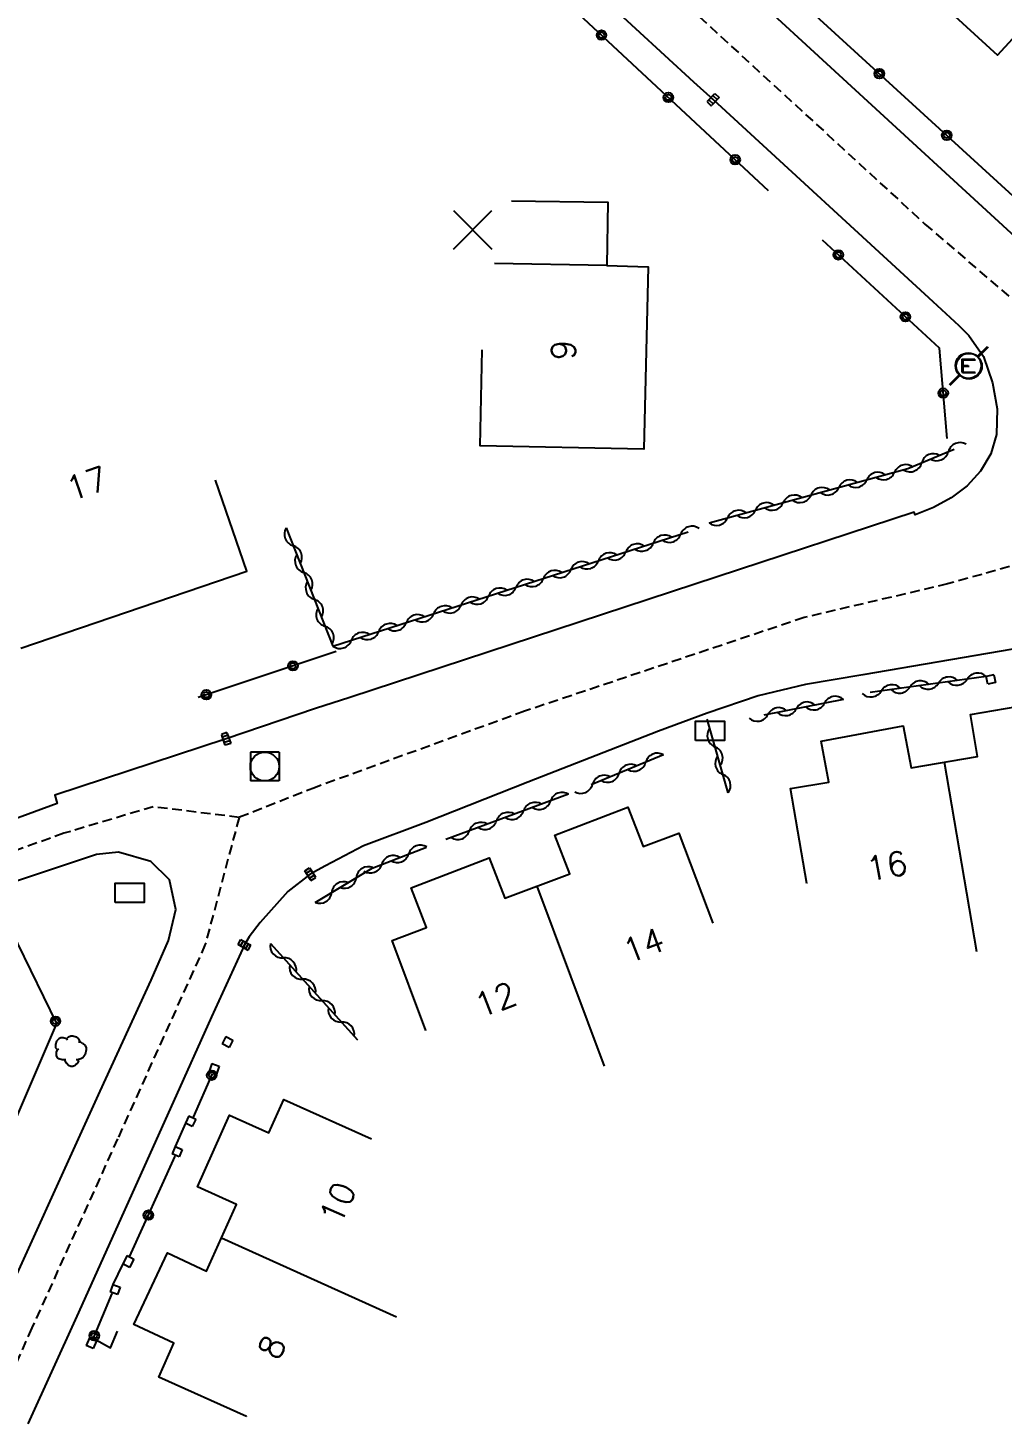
# Model space of a CAD drawing. Header units: millimetres. Extents: x 114000 to 115000, y 122000 to 123000.
# Drawn here: x 114679.5 to 114730.2, y 122403.1 to 122475.3 of the extents above; entities that cross this region are included whole.
import ezdxf
from ezdxf.enums import TextEntityAlignment as Align

# ---------------------------------------------------------------- set-up
doc = ezdxf.new("R2010")
doc.units = ezdxf.units.MM
doc.linetypes.add('DASHED', pattern=[0.75, 0.5, -0.25])
doc.layers.get('0').update_dxf_attribs({"linetype": 'CONTINUOUS'})
for name, color, linetype in [('W0001', 6, 'DASHED'), ('W0008', 7, 'CONTINUOUS'), ('W0100', 7, 'CONTINUOUS'), ('W0105', 7, 'CONTINUOUS'), ('W0112', 1, 'DASHED'), ('W0300', 7, 'CONTINUOUS'), ('W0310', 3, 'CONTINUOUS'), ('W0322', 7, 'CONTINUOUS'), ('W0400', 7, 'CONTINUOUS'), ('W0420', 7, 'CONTINUOUS'), ('W0471', 7, 'CONTINUOUS'), ('W0991', 7, 'CONTINUOUS'), ('W1102', 7, 'CONTINUOUS'), ('W1471', 7, 'CONTINUOUS')]:
    doc.layers.add(name, color=color, linetype=linetype)
doc.styles.get("Standard").update_dxf_attribs({"font": 'romans.shx', "width": 0.85})

# ---------------------------------------------------------------- blocks, each defined once
blk = doc.blocks.new('T471')
for p, q in [((0.500001, 0.500001), (1.000002, 1.000002)), ((-0.333334, 0.333334), (-0.333334, -0.333334)), ((-0.333334, 0.333334), (0.333334, 0.333334)), ((-0.333334, 0), (0, 0)), ((-0.500001, -0.500001), (-1.000002, -1.000002)), ((-0.333334, -0.333334), (0.333334, -0.333334))]:
    blk.add_line(p, q)
blk.add_ellipse((0, 0), major_axis=(0.471405, 0.471405), ratio=1, start_param=5.497787144, end_param=11.780972451)
blk = doc.blocks.new('t322o')
at = {"color": 0, "linetype": 'Continuous'}
for radius in [0.25, 0.15]:
    blk.add_circle((0, 0), radius, dxfattribs=at)
blk = doc.blocks.new('T420')
for p, q in [((0.75, 0.75), (-0.75, 0.75)), ((-0.75, 0.75), (-0.75, -0.75)), ((0.75, 0.75), (0.75, -0.75)), ((0.75, -0.75), (-0.75, -0.75))]:
    blk.add_line(p, q)
blk.add_ellipse((0, 0), major_axis=(-0.53, 0.53), ratio=1, start_param=3.926991, end_param=10.210176)
blk = doc.blocks.new('T400')
for p, q in [((-0.15, 0.3), (0.15, 0.3)), ((-0.15, -0.25), (-0.15, 0.3)), ((-0.15, 0.15), (0.15, 0.15)), ((-0.15, 0), (0.15, 0)), ((0.15, 0.3), (0.15, -0.25)), ((-0.15, -0.15), (0.15, -0.15)), ((-0.15, -0.25), (-0.15, -0.3)), ((-0.15, -0.3), (0.15, -0.3)), ((0.15, -0.3), (0.15, -0.25))]:
    blk.add_line(p, q)
blk = doc.blocks.new('T1471')
at = {"color": 0, "linetype": 'Continuous', "flags": 128}
blk.add_lwpolyline([(-0.75, -0.5), (-0.75, 0.5), (0.75, 0.5), (0.75, -0.5), (-0.75, -0.5)], dxfattribs=at)
blk = doc.blocks.new('T300')
for p, q in [((-0.286, 0.629), (-0.171, 0.743)), ((-0.171, 0.743), (-0.057, 0.8)), ((-0.057, 0.8), (0.057, 0.8)), ((0.057, 0.8), (0.229, 0.743)), ((0.229, 0.743), (0.343, 0.629)), ((-0.8, 0.514), (-0.857, 0.343)), ((-0.857, 0.343), (-0.857, 0.171)), ((-0.857, 0.171), (-0.743, 0.057)), ((-0.686, 0.629), (-0.8, 0.514)), ((-0.8, -0.057), (-0.743, 0.057)), ((-0.743, 0.057), (-0.686, 0.114)), ((-0.571, 0.686), (-0.686, 0.629)), ((-0.457, 0.686), (-0.571, 0.686)), ((-0.286, 0.629), (-0.457, 0.686)), ((-0.229, 0.571), (-0.286, 0.629)), ((0.343, 0.629), (0.4, 0.514)), ((0.457, 0.457), (0.343, 0.457)), ((0.4, 0.514), (0.4, 0.457)), ((0.571, 0.4), (0.457, 0.457)), ((0.571, 0.4), (0.686, 0.286)), ((0.686, 0.286), (0.743, 0.171)), ((0.743, 0.057), (0.686, -0.171)), ((0.743, 0.171), (0.743, 0.057)), ((-0.8, -0.171), (-0.8, -0.057)), ((-0.8, -0.229), (-0.8, -0.171)), ((-0.743, -0.343), (-0.8, -0.229)), ((-0.686, -0.4), (-0.743, -0.343)), ((-0.514, -0.457), (-0.686, -0.4)), ((-0.4, -0.457), (-0.514, -0.457)), ((-0.4, -0.457), (-0.343, -0.457)), ((-0.343, -0.457), (-0.343, -0.4)), ((-0.343, -0.514), (-0.343, -0.457)), ((-0.286, -0.629), (-0.343, -0.514)), ((-0.171, -0.743), (-0.286, -0.629)), ((0.229, -0.686), (0.171, -0.743)), ((0.286, -0.457), (0.229, -0.457)), ((0.286, -0.629), (0.229, -0.686)), ((0.457, -0.4), (0.286, -0.457)), ((0.343, -0.514), (0.286, -0.629)), ((0.343, -0.514), (0.343, -0.457)), ((0.571, -0.343), (0.457, -0.4)), ((0.629, -0.286), (0.571, -0.343)), ((0.686, -0.171), (0.629, -0.286)), ((-0.057, -0.8), (-0.171, -0.743)), ((0.057, -0.8), (-0.057, -0.8)), ((0.171, -0.743), (0.057, -0.8))]:
    blk.add_line(p, q)
blk = doc.blocks.new('t991o')
at = {"color": 0, "linetype": 'Continuous'}
for p, q in [((-1, 1), (1, -1)), ((-1, -1), (1, 1))]:
    blk.add_line(p, q, dxfattribs=at)
blk = doc.blocks.new('t310o')
at = {"color": 0, "linetype": 'Continuous'}
for centre, start, end in [((-0.5, 0.375), 216.8699, 323.1304), ((0.5, -0.375), 36.8699, 143.1303)]:
    blk.add_arc(centre, 0.625, start, end, dxfattribs=at)

msp = doc.modelspace()

# ---------------------------------------------------------------- linework, layer by layer
at = {"layer": 'W0001'}
for points in [[(114711.657, 122478.434), (114726.146, 122465.124), (114742.816, 122450.756), (114727.319, 122446.411), (114719.866, 122444.664), (114705.329, 122439.794), (114694.455, 122435.837), (114690.483, 122434.273), (114686.023, 122434.826), (114681.378, 122433.449), (114670.42, 122429.547), (114661.176, 122426.216), (114650.203, 122422.198), (114644.347, 122420.013)], [(114690.483, 122434.273), (114688.727, 122427.678), (114684.164, 122417.56), (114679.708, 122407.734), (114675.793, 122398.983), (114671.819, 122389.953), (114668.354, 122381.441)]]:
    msp.add_lwpolyline(points, dxfattribs=at)
at = {"layer": 'W0008'}
for points in [[(114702.04, 122483.621), (114714.119, 122472.523), (114715.127, 122471.591), (114726.557, 122461.099), (114727.907, 122459.839), (114728.421, 122459.328), (114729.193, 122458.233), (114729.659, 122456.873), (114729.894, 122455.514), (114729.874, 122454.184), (114729.569, 122453.167), (114729.039, 122452.276), (114728.333, 122451.51), (114727.508, 122450.892), (114726.599, 122450.392), (114725.641, 122450.007), (114725.592, 122450.143), (114715.344, 122446.784), (114696.248, 122440.51), (114694.453, 122439.928), (114689.807, 122438.355), (114680.895, 122435.425), (114681.021, 122434.995), (114675.442, 122432.954)], [(114717.406, 122476.812), (114728.272, 122466.822), (114731.249, 122464.084)], [(114730.715, 122443.018), (114722.909, 122441.693), (114719.942, 122441.182), (114717.479, 122440.589), (114714.829, 122439.692), (114712.297, 122438.756), (114705.503, 122436.107), (114700.195, 122434.007), (114696.954, 122432.79), (114694.977, 122431.759), (114694.185, 122431.319), (114693.02, 122430.429), (114691.575, 122428.81), (114691.013, 122428.073), (114690.767, 122427.644), (114689.057, 122423.914), (114689.057, 122423.914), (114687.062, 122419.467), (114682.053, 122408.351), (114679.499, 122402.74)], [(114666.624, 122382.171), (114670.714, 122392.066), (114675.163, 122402.068), (114677.536, 122407.498), (114683.258, 122420.045), (114685.916, 122425.809), (114686.816, 122427.881), (114687.193, 122429.483), (114686.857, 122431.021), (114685.887, 122431.986), (114684.209, 122432.475), (114683.061, 122432.345), (114677.384, 122430.455), (114655.183, 122422.402), (114646.338, 122418.906)]]:
    msp.add_lwpolyline(points, dxfattribs=at)
at = {"layer": 'W0100'}
for points in [[(114727.708, 122475.927), (114729.914, 122473.904), (114733.294, 122477.588)], [(114704.655, 122466.327), (114709.655, 122466.252), (114709.605, 122462.971), (114711.75, 122462.904), (114711.521, 122453.41), (114703.014, 122453.586), (114703.117, 122458.585), (114703.117, 122458.585), (114703.117, 122458.585), (114703.117, 122458.585), (114703.117, 122458.585), (114703.117, 122458.585), (114703.117, 122458.585), (114703.117, 122458.585), (114703.117, 122458.585), (114703.117, 122458.585), (114703.117, 122458.585), (114703.117, 122458.585), (114703.117, 122458.585), (114703.117, 122458.585), (114703.117, 122458.585), (114703.117, 122458.585), (114703.117, 122458.585), (114703.117, 122458.585), (114703.117, 122458.585), (114703.117, 122458.585), (114703.117, 122458.585), (114703.117, 122458.585), (114703.117, 122458.585), (114703.117, 122458.585), (114703.117, 122458.585), (114703.117, 122458.585), (114703.117, 122458.585), (114703.117, 122458.585), (114703.117, 122458.585), (114703.117, 122458.585), (114703.117, 122458.585), (114703.117, 122458.585), (114703.117, 122458.585), (114703.117, 122458.585), (114703.117, 122458.585), (114703.117, 122458.585), (114703.117, 122458.585), (114703.117, 122458.585), (114703.117, 122458.585), (114703.117, 122458.585), (114703.117, 122458.585), (114703.117, 122458.585), (114703.117, 122458.585), (114703.117, 122458.585), (114703.117, 122458.585), (114703.117, 122458.585), (114703.117, 122458.585), (114703.117, 122458.585), (114703.117, 122458.585), (114703.117, 122458.585), (114703.117, 122458.585), (114703.117, 122458.585), (114703.117, 122458.585), (114703.117, 122458.585), (114703.117, 122458.585), (114703.117, 122458.585), (114703.117, 122458.585), (114703.117, 122458.585), (114703.117, 122458.585), (114703.117, 122458.585), (114703.117, 122458.585), (114703.117, 122458.585), (114703.117, 122458.585), (114703.117, 122458.585), (114703.117, 122458.585), (114703.117, 122458.585), (114703.117, 122458.585), (114703.117, 122458.585), (114703.117, 122458.585), (114703.117, 122458.585), (114703.117, 122458.585), (114703.117, 122458.585), (114703.117, 122458.585), (114703.117, 122458.585), (114703.117, 122458.585), (114703.117, 122458.585), (114703.117, 122458.585), (114703.117, 122458.585), (114703.117, 122458.585), (114703.117, 122458.585), (114703.117, 122458.585), (114703.117, 122458.585), (114703.117, 122458.585), (114703.117, 122458.585), (114703.117, 122458.585), (114703.117, 122458.585), (114703.117, 122458.585), (114703.117, 122458.585), (114703.117, 122458.585), (114703.117, 122458.585), (114703.117, 122458.585), (114703.117, 122458.585), (114703.117, 122458.585), (114703.117, 122458.585), (114703.117, 122458.585)], [(114679.138, 122443.067), (114690.879, 122447.081), (114689.262, 122451.812), (114689.262, 122451.812), (114689.262, 122451.812), (114689.262, 122451.812), (114689.262, 122451.812), (114689.262, 122451.812), (114689.262, 122451.812), (114689.262, 122451.812), (114689.262, 122451.812), (114689.262, 122451.812), (114689.262, 122451.812), (114689.262, 122451.812), (114689.262, 122451.812), (114689.262, 122451.812), (114689.262, 122451.812), (114689.262, 122451.812), (114689.262, 122451.812), (114689.262, 122451.812), (114689.262, 122451.812), (114689.262, 122451.812), (114689.262, 122451.812), (114689.262, 122451.812), (114689.262, 122451.812), (114689.262, 122451.812), (114689.262, 122451.812), (114689.262, 122451.812), (114689.262, 122451.812), (114689.262, 122451.812), (114689.262, 122451.812), (114689.262, 122451.812), (114689.262, 122451.812), (114689.262, 122451.812), (114689.262, 122451.812), (114689.262, 122451.812), (114689.262, 122451.812), (114689.262, 122451.812), (114689.262, 122451.812), (114689.262, 122451.812), (114689.262, 122451.812), (114689.262, 122451.812), (114689.262, 122451.812), (114689.262, 122451.812), (114689.262, 122451.812), (114689.262, 122451.812), (114689.262, 122451.812), (114689.262, 122451.812), (114689.262, 122451.812), (114689.262, 122451.812), (114689.262, 122451.812), (114689.262, 122451.812), (114689.262, 122451.812), (114689.262, 122451.812), (114689.262, 122451.812), (114689.262, 122451.812), (114689.262, 122451.812), (114689.262, 122451.812), (114689.262, 122451.812), (114689.262, 122451.812), (114689.262, 122451.812), (114689.262, 122451.812), (114689.262, 122451.812), (114689.262, 122451.812), (114689.262, 122451.812), (114689.262, 122451.812), (114689.262, 122451.812), (114689.262, 122451.812), (114689.262, 122451.812), (114689.262, 122451.812), (114689.262, 122451.812), (114689.262, 122451.812), (114689.262, 122451.812), (114689.262, 122451.812), (114689.262, 122451.812), (114689.262, 122451.812), (114689.262, 122451.812), (114689.262, 122451.812), (114689.262, 122451.812), (114689.262, 122451.812), (114689.262, 122451.812), (114689.262, 122451.812), (114689.262, 122451.812), (114689.262, 122451.812), (114689.262, 122451.812), (114689.262, 122451.812), (114689.262, 122451.812), (114689.262, 122451.812), (114689.262, 122451.812), (114689.262, 122451.812), (114689.262, 122451.812), (114689.262, 122451.812), (114689.262, 122451.812), (114689.262, 122451.812), (114689.262, 122451.812), (114689.262, 122451.812), (114689.262, 122451.812), (114689.262, 122451.812), (114689.262, 122451.812), (114689.262, 122451.812)], [(114720.006, 122430.844), (114720.006, 122430.844), (114720.006, 122430.844), (114720.006, 122430.844), (114720.006, 122430.844), (114720.006, 122430.844), (114720.006, 122430.844), (114720.006, 122430.844), (114720.006, 122430.844), (114720.006, 122430.844), (114720.006, 122430.844), (114720.006, 122430.844), (114720.006, 122430.844), (114720.006, 122430.844), (114720.006, 122430.844), (114720.006, 122430.844), (114720.006, 122430.844), (114720.006, 122430.844), (114720.006, 122430.844), (114720.006, 122430.844), (114720.006, 122430.844), (114720.006, 122430.844), (114720.006, 122430.844), (114720.006, 122430.844), (114720.006, 122430.844), (114720.006, 122430.844), (114720.006, 122430.844), (114720.006, 122430.844), (114720.006, 122430.844), (114720.006, 122430.844), (114720.006, 122430.844), (114720.006, 122430.844), (114720.006, 122430.844), (114720.006, 122430.844), (114720.006, 122430.844), (114720.006, 122430.844), (114720.006, 122430.844), (114720.006, 122430.844), (114720.006, 122430.844), (114720.006, 122430.844), (114720.006, 122430.844), (114720.006, 122430.844), (114720.006, 122430.844), (114720.006, 122430.844), (114720.006, 122430.844), (114720.006, 122430.844), (114720.006, 122430.844), (114720.006, 122430.844), (114720.006, 122430.844), (114720.006, 122430.844), (114720.006, 122430.844), (114720.006, 122430.844), (114720.006, 122430.844), (114720.006, 122430.844), (114720.006, 122430.844), (114720.006, 122430.844), (114720.006, 122430.844), (114720.006, 122430.844), (114720.006, 122430.844), (114720.006, 122430.844), (114720.006, 122430.844), (114720.006, 122430.844), (114720.006, 122430.844), (114720.006, 122430.844), (114720.006, 122430.844), (114720.006, 122430.844), (114720.006, 122430.844), (114720.006, 122430.844), (114720.006, 122430.844), (114720.006, 122430.844), (114720.006, 122430.844), (114720.006, 122430.844), (114720.006, 122430.844), (114720.006, 122430.844), (114720.006, 122430.844), (114720.006, 122430.844), (114720.006, 122430.844), (114720.006, 122430.844), (114720.006, 122430.844), (114720.006, 122430.844), (114720.006, 122430.844), (114720.006, 122430.844), (114720.006, 122430.844), (114720.006, 122430.844), (114720.006, 122430.844), (114720.006, 122430.844), (114720.006, 122430.844), (114720.006, 122430.844), (114720.006, 122430.844), (114720.006, 122430.844), (114720.006, 122430.844), (114720.006, 122430.844), (114720.006, 122430.844), (114720.006, 122430.844), (114720.006, 122430.844), (114720.006, 122430.844), (114720.006, 122430.844), (114720.006, 122430.844), (114720.006, 122430.844), (114719.16, 122435.772), (114721.151, 122436.114), (114720.755, 122438.241), (114725.019, 122439.033), (114725.425, 122436.848), (114728.885, 122437.442), (114728.51, 122439.629), (114732.756, 122440.356)], [(114700.194, 122423.197), (114700.194, 122423.197), (114700.194, 122423.197), (114700.194, 122423.197), (114700.194, 122423.197), (114700.194, 122423.197), (114700.194, 122423.197), (114700.194, 122423.197), (114700.194, 122423.197), (114700.194, 122423.197), (114700.194, 122423.197), (114700.194, 122423.197), (114700.194, 122423.197), (114700.194, 122423.197), (114700.194, 122423.197), (114700.194, 122423.197), (114700.194, 122423.197), (114700.194, 122423.197), (114700.194, 122423.197), (114700.194, 122423.197), (114700.194, 122423.197), (114700.194, 122423.197), (114700.194, 122423.197), (114700.194, 122423.197), (114700.194, 122423.197), (114700.194, 122423.197), (114700.194, 122423.197), (114700.194, 122423.197), (114700.194, 122423.197), (114700.194, 122423.197), (114700.194, 122423.197), (114700.194, 122423.197), (114700.194, 122423.197), (114700.194, 122423.197), (114700.194, 122423.197), (114700.194, 122423.197), (114700.194, 122423.197), (114700.194, 122423.197), (114700.194, 122423.197), (114700.194, 122423.197), (114700.194, 122423.197), (114700.194, 122423.197), (114700.194, 122423.197), (114700.194, 122423.197), (114700.194, 122423.197), (114700.194, 122423.197), (114700.194, 122423.197), (114700.194, 122423.197), (114700.194, 122423.197), (114700.194, 122423.197), (114700.194, 122423.197), (114700.194, 122423.197), (114700.194, 122423.197), (114700.194, 122423.197), (114700.194, 122423.197), (114700.194, 122423.197), (114700.194, 122423.197), (114700.194, 122423.197), (114700.194, 122423.197), (114700.194, 122423.197), (114700.194, 122423.197), (114700.194, 122423.197), (114700.194, 122423.197), (114700.194, 122423.197), (114700.194, 122423.197), (114700.194, 122423.197), (114700.194, 122423.197), (114700.194, 122423.197), (114700.194, 122423.197), (114700.194, 122423.197), (114700.194, 122423.197), (114700.194, 122423.197), (114700.194, 122423.197), (114700.194, 122423.197), (114700.194, 122423.197), (114700.194, 122423.197), (114700.194, 122423.197), (114700.194, 122423.197), (114700.194, 122423.197), (114700.194, 122423.197), (114700.194, 122423.197), (114700.194, 122423.197), (114700.194, 122423.197), (114700.194, 122423.197), (114700.194, 122423.197), (114700.194, 122423.197), (114700.194, 122423.197), (114700.194, 122423.197), (114700.194, 122423.197), (114700.194, 122423.197), (114700.194, 122423.197), (114700.194, 122423.197), (114700.194, 122423.197), (114700.194, 122423.197), (114700.194, 122423.197), (114700.194, 122423.197), (114700.194, 122423.197), (114700.194, 122423.197), (114700.194, 122423.197), (114698.44, 122427.879), (114700.225, 122428.547), (114699.429, 122430.618), (114703.485, 122432.177), (114704.294, 122430.071), (114707.679, 122431.338), (114706.905, 122433.357), (114710.7, 122434.814), (114711.486, 122432.764), (114713.354, 122433.463), (114715.108, 122428.781)], [(114690.866, 122403.126), (114690.866, 122403.126), (114690.866, 122403.126), (114690.866, 122403.126), (114690.866, 122403.126), (114690.866, 122403.126), (114690.866, 122403.126), (114690.866, 122403.126), (114690.866, 122403.126), (114690.866, 122403.126), (114690.866, 122403.126), (114690.866, 122403.126), (114690.866, 122403.126), (114690.866, 122403.126), (114690.866, 122403.126), (114690.866, 122403.126), (114690.866, 122403.126), (114690.866, 122403.126), (114690.866, 122403.126), (114690.866, 122403.126), (114690.866, 122403.126), (114690.866, 122403.126), (114690.866, 122403.126), (114690.866, 122403.126), (114690.866, 122403.126), (114690.866, 122403.126), (114690.866, 122403.126), (114690.866, 122403.126), (114690.866, 122403.126), (114690.866, 122403.126), (114690.866, 122403.126), (114690.866, 122403.126), (114690.866, 122403.126), (114690.866, 122403.126), (114690.866, 122403.126), (114690.866, 122403.126), (114690.866, 122403.126), (114690.866, 122403.126), (114690.866, 122403.126), (114690.866, 122403.126), (114690.866, 122403.126), (114690.866, 122403.126), (114690.866, 122403.126), (114690.866, 122403.126), (114690.866, 122403.126), (114690.866, 122403.126), (114690.866, 122403.126), (114690.866, 122403.126), (114690.866, 122403.126), (114690.866, 122403.126), (114690.866, 122403.126), (114690.866, 122403.126), (114690.866, 122403.126), (114690.866, 122403.126), (114690.866, 122403.126), (114690.866, 122403.126), (114690.866, 122403.126), (114690.866, 122403.126), (114690.866, 122403.126), (114690.866, 122403.126), (114690.866, 122403.126), (114690.866, 122403.126), (114690.866, 122403.126), (114690.866, 122403.126), (114690.866, 122403.126), (114690.866, 122403.126), (114690.866, 122403.126), (114690.866, 122403.126), (114690.866, 122403.126), (114690.866, 122403.126), (114690.866, 122403.126), (114690.866, 122403.126), (114690.866, 122403.126), (114690.866, 122403.126), (114690.866, 122403.126), (114690.866, 122403.126), (114690.866, 122403.126), (114690.866, 122403.126), (114690.866, 122403.126), (114690.866, 122403.126), (114690.866, 122403.126), (114690.866, 122403.126), (114690.866, 122403.126), (114690.866, 122403.126), (114690.866, 122403.126), (114690.866, 122403.126), (114690.866, 122403.126), (114690.866, 122403.126), (114690.866, 122403.126), (114690.866, 122403.126), (114690.866, 122403.126), (114690.866, 122403.126), (114690.866, 122403.126), (114690.866, 122403.126), (114690.866, 122403.126), (114690.866, 122403.126), (114690.866, 122403.126), (114690.866, 122403.126), (114690.866, 122403.126), (114686.307, 122405.18), (114687.097, 122406.932), (114685.008, 122407.915), (114686.76, 122411.636), (114688.787, 122410.682), (114690.353, 122414.155), (114688.313, 122415.071), (114689.987, 122418.799), (114692.032, 122417.881), (114692.813, 122419.615), (114697.372, 122417.56)]]:
    msp.add_lwpolyline(points, dxfattribs=at)
at = {"layer": 'W0105'}
for p, q in [((114687.691, 122418.379), (114687.156, 122417.158)), ((114684.431, 122411.07), (114683.922, 122409.993))]:
    msp.add_line(p, q, dxfattribs=at)
at = {"layer": 'W0112'}
for p, q in [((114729.728, 122441.681), (114729.329, 122441.596)), ((114689.801, 122422.881), (114689.606, 122422.501)), ((114689.073, 122421.472), (114688.927, 122421.056)), ((114687.872, 122418.755), (114687.691, 122418.379)), ((114687.156, 122417.158), (114687.004, 122416.785)), ((114684.666, 122411.504), (114684.431, 122411.07)), ((114683.922, 122409.993), (114683.778, 122409.604)), ((114682.707, 122407.213), (114682.537, 122406.816))]:
    msp.add_line(p, q, dxfattribs=at)
for points in [[(114729.728, 122441.681), (114729.811, 122441.29), (114729.412, 122441.205), (114729.329, 122441.596), (114729.329, 122441.596), (114729.329, 122441.596), (114729.329, 122441.596), (114729.329, 122441.596), (114729.329, 122441.596), (114729.329, 122441.596), (114729.329, 122441.596), (114729.329, 122441.596), (114729.329, 122441.596), (114729.329, 122441.596), (114729.329, 122441.596), (114729.329, 122441.596), (114729.329, 122441.596), (114729.329, 122441.596), (114729.329, 122441.596), (114729.329, 122441.596), (114729.329, 122441.596), (114729.329, 122441.596), (114729.329, 122441.596), (114729.329, 122441.596), (114729.329, 122441.596), (114729.329, 122441.596), (114729.329, 122441.596), (114729.329, 122441.596), (114729.329, 122441.596), (114729.329, 122441.596), (114729.329, 122441.596), (114729.329, 122441.596), (114729.329, 122441.596), (114729.329, 122441.596), (114729.329, 122441.596), (114729.329, 122441.596), (114729.329, 122441.596), (114729.329, 122441.596), (114729.329, 122441.596), (114729.329, 122441.596), (114729.329, 122441.596), (114729.329, 122441.596), (114729.329, 122441.596), (114729.329, 122441.596), (114729.329, 122441.596), (114729.329, 122441.596), (114729.329, 122441.596), (114729.329, 122441.596), (114729.329, 122441.596), (114729.329, 122441.596), (114729.329, 122441.596), (114729.329, 122441.596), (114729.329, 122441.596), (114729.329, 122441.596), (114729.329, 122441.596), (114729.329, 122441.596), (114729.329, 122441.596), (114729.329, 122441.596), (114729.329, 122441.596), (114729.329, 122441.596), (114729.329, 122441.596), (114729.329, 122441.596), (114729.329, 122441.596), (114729.329, 122441.596), (114729.329, 122441.596), (114729.329, 122441.596), (114729.329, 122441.596), (114729.329, 122441.596), (114729.329, 122441.596), (114729.329, 122441.596), (114729.329, 122441.596), (114729.329, 122441.596), (114729.329, 122441.596), (114729.329, 122441.596), (114729.329, 122441.596), (114729.329, 122441.596), (114729.329, 122441.596), (114729.329, 122441.596), (114729.329, 122441.596), (114729.329, 122441.596), (114729.329, 122441.596), (114729.329, 122441.596), (114729.329, 122441.596), (114729.329, 122441.596), (114729.329, 122441.596), (114729.329, 122441.596), (114729.329, 122441.596), (114729.329, 122441.596), (114729.329, 122441.596), (114729.329, 122441.596), (114729.329, 122441.596), (114729.329, 122441.596), (114729.329, 122441.596), (114729.329, 122441.596), (114729.329, 122441.596), (114729.329, 122441.596), (114729.329, 122441.596), (114729.329, 122441.596), (114729.329, 122441.596), (114729.329, 122441.596), (114729.329, 122441.596), (114729.329, 122441.596), (114729.329, 122441.596), (114729.329, 122441.596), (114729.329, 122441.596), (114729.329, 122441.596), (114729.329, 122441.596), (114729.329, 122441.596), (114729.329, 122441.596), (114729.329, 122441.596), (114729.329, 122441.596), (114729.329, 122441.596), (114729.329, 122441.596), (114729.329, 122441.596), (114729.329, 122441.596), (114729.329, 122441.596), (114729.329, 122441.596), (114729.329, 122441.596), (114729.329, 122441.596), (114729.329, 122441.596)], [(114689.801, 122422.881), (114690.157, 122422.698), (114689.962, 122422.318), (114689.606, 122422.501), (114689.606, 122422.501), (114689.606, 122422.501), (114689.606, 122422.501), (114689.606, 122422.501), (114689.606, 122422.501), (114689.606, 122422.501), (114689.606, 122422.501), (114689.606, 122422.501), (114689.606, 122422.501), (114689.606, 122422.501), (114689.606, 122422.501), (114689.606, 122422.501), (114689.606, 122422.501), (114689.606, 122422.501), (114689.606, 122422.501), (114689.606, 122422.501), (114689.606, 122422.501), (114689.606, 122422.501), (114689.606, 122422.501), (114689.606, 122422.501), (114689.606, 122422.501), (114689.606, 122422.501), (114689.606, 122422.501), (114689.606, 122422.501), (114689.606, 122422.501), (114689.606, 122422.501), (114689.606, 122422.501), (114689.606, 122422.501), (114689.606, 122422.501), (114689.606, 122422.501), (114689.606, 122422.501), (114689.606, 122422.501), (114689.606, 122422.501), (114689.606, 122422.501), (114689.606, 122422.501), (114689.606, 122422.501), (114689.606, 122422.501), (114689.606, 122422.501), (114689.606, 122422.501), (114689.606, 122422.501), (114689.606, 122422.501), (114689.606, 122422.501), (114689.606, 122422.501), (114689.606, 122422.501), (114689.606, 122422.501), (114689.606, 122422.501), (114689.606, 122422.501), (114689.606, 122422.501), (114689.606, 122422.501), (114689.606, 122422.501), (114689.606, 122422.501), (114689.606, 122422.501), (114689.606, 122422.501), (114689.606, 122422.501), (114689.606, 122422.501), (114689.606, 122422.501), (114689.606, 122422.501), (114689.606, 122422.501), (114689.606, 122422.501), (114689.606, 122422.501), (114689.606, 122422.501), (114689.606, 122422.501), (114689.606, 122422.501), (114689.606, 122422.501), (114689.606, 122422.501), (114689.606, 122422.501), (114689.606, 122422.501), (114689.606, 122422.501), (114689.606, 122422.501), (114689.606, 122422.501), (114689.606, 122422.501), (114689.606, 122422.501), (114689.606, 122422.501), (114689.606, 122422.501), (114689.606, 122422.501), (114689.606, 122422.501), (114689.606, 122422.501), (114689.606, 122422.501), (114689.606, 122422.501), (114689.606, 122422.501), (114689.606, 122422.501), (114689.606, 122422.501), (114689.606, 122422.501), (114689.606, 122422.501), (114689.606, 122422.501), (114689.606, 122422.501), (114689.606, 122422.501), (114689.606, 122422.501), (114689.606, 122422.501), (114689.606, 122422.501), (114689.606, 122422.501), (114689.606, 122422.501), (114689.606, 122422.501), (114689.606, 122422.501), (114689.606, 122422.501), (114689.606, 122422.501), (114689.606, 122422.501), (114689.606, 122422.501), (114689.606, 122422.501), (114689.606, 122422.501), (114689.606, 122422.501), (114689.606, 122422.501), (114689.606, 122422.501), (114689.606, 122422.501), (114689.606, 122422.501), (114689.606, 122422.501), (114689.606, 122422.501), (114689.606, 122422.501), (114689.606, 122422.501), (114689.606, 122422.501), (114689.606, 122422.501), (114689.606, 122422.501), (114689.606, 122422.501), (114689.606, 122422.501), (114689.606, 122422.501), (114689.606, 122422.501)], [(114689.073, 122421.472), (114689.45, 122421.34), (114689.304, 122420.924), (114688.927, 122421.056), (114688.927, 122421.056), (114688.927, 122421.056), (114688.927, 122421.056), (114688.927, 122421.056), (114688.927, 122421.056), (114688.927, 122421.056), (114688.927, 122421.056), (114688.927, 122421.056), (114688.927, 122421.056), (114688.927, 122421.056), (114688.927, 122421.056), (114688.927, 122421.056), (114688.927, 122421.056), (114688.927, 122421.056), (114688.927, 122421.056), (114688.927, 122421.056), (114688.927, 122421.056), (114688.927, 122421.056), (114688.927, 122421.056), (114688.927, 122421.056), (114688.927, 122421.056), (114688.927, 122421.056), (114688.927, 122421.056), (114688.927, 122421.056), (114688.927, 122421.056), (114688.927, 122421.056), (114688.927, 122421.056), (114688.927, 122421.056), (114688.927, 122421.056), (114688.927, 122421.056), (114688.927, 122421.056), (114688.927, 122421.056), (114688.927, 122421.056), (114688.927, 122421.056), (114688.927, 122421.056), (114688.927, 122421.056), (114688.927, 122421.056), (114688.927, 122421.056), (114688.927, 122421.056), (114688.927, 122421.056), (114688.927, 122421.056), (114688.927, 122421.056), (114688.927, 122421.056), (114688.927, 122421.056), (114688.927, 122421.056), (114688.927, 122421.056), (114688.927, 122421.056), (114688.927, 122421.056), (114688.927, 122421.056), (114688.927, 122421.056), (114688.927, 122421.056), (114688.927, 122421.056), (114688.927, 122421.056), (114688.927, 122421.056), (114688.927, 122421.056), (114688.927, 122421.056), (114688.927, 122421.056), (114688.927, 122421.056), (114688.927, 122421.056), (114688.927, 122421.056), (114688.927, 122421.056), (114688.927, 122421.056), (114688.927, 122421.056), (114688.927, 122421.056), (114688.927, 122421.056), (114688.927, 122421.056), (114688.927, 122421.056), (114688.927, 122421.056), (114688.927, 122421.056), (114688.927, 122421.056), (114688.927, 122421.056), (114688.927, 122421.056), (114688.927, 122421.056), (114688.927, 122421.056), (114688.927, 122421.056), (114688.927, 122421.056), (114688.927, 122421.056), (114688.927, 122421.056), (114688.927, 122421.056), (114688.927, 122421.056), (114688.927, 122421.056), (114688.927, 122421.056), (114688.927, 122421.056), (114688.927, 122421.056), (114688.927, 122421.056), (114688.927, 122421.056), (114688.927, 122421.056), (114688.927, 122421.056), (114688.927, 122421.056), (114688.927, 122421.056), (114688.927, 122421.056), (114688.927, 122421.056), (114688.927, 122421.056), (114688.927, 122421.056), (114688.927, 122421.056), (114688.927, 122421.056), (114688.927, 122421.056), (114688.927, 122421.056), (114688.927, 122421.056), (114688.927, 122421.056), (114688.927, 122421.056), (114688.927, 122421.056), (114688.927, 122421.056), (114688.927, 122421.056), (114688.927, 122421.056), (114688.927, 122421.056), (114688.927, 122421.056), (114688.927, 122421.056), (114688.927, 122421.056), (114688.927, 122421.056), (114688.927, 122421.056), (114688.927, 122421.056), (114688.927, 122421.056), (114688.927, 122421.056), (114688.927, 122421.056), (114688.927, 122421.056)], [(114687.872, 122418.755), (114688.233, 122418.58), (114688.051, 122418.205), (114687.691, 122418.379), (114687.691, 122418.379), (114687.691, 122418.379), (114687.691, 122418.379), (114687.691, 122418.379), (114687.691, 122418.379), (114687.691, 122418.379), (114687.691, 122418.379), (114687.691, 122418.379), (114687.691, 122418.379), (114687.691, 122418.379), (114687.691, 122418.379), (114687.691, 122418.379), (114687.691, 122418.379), (114687.691, 122418.379), (114687.691, 122418.379), (114687.691, 122418.379), (114687.691, 122418.379), (114687.691, 122418.379), (114687.691, 122418.379), (114687.691, 122418.379), (114687.691, 122418.379), (114687.691, 122418.379), (114687.691, 122418.379), (114687.691, 122418.379), (114687.691, 122418.379), (114687.691, 122418.379), (114687.691, 122418.379), (114687.691, 122418.379), (114687.691, 122418.379), (114687.691, 122418.379), (114687.691, 122418.379), (114687.691, 122418.379), (114687.691, 122418.379), (114687.691, 122418.379), (114687.691, 122418.379), (114687.691, 122418.379), (114687.691, 122418.379), (114687.691, 122418.379), (114687.691, 122418.379), (114687.691, 122418.379), (114687.691, 122418.379), (114687.691, 122418.379), (114687.691, 122418.379), (114687.691, 122418.379), (114687.691, 122418.379), (114687.691, 122418.379), (114687.691, 122418.379), (114687.691, 122418.379), (114687.691, 122418.379), (114687.691, 122418.379), (114687.691, 122418.379), (114687.691, 122418.379), (114687.691, 122418.379), (114687.691, 122418.379), (114687.691, 122418.379), (114687.691, 122418.379), (114687.691, 122418.379), (114687.691, 122418.379), (114687.691, 122418.379), (114687.691, 122418.379), (114687.691, 122418.379), (114687.691, 122418.379), (114687.691, 122418.379), (114687.691, 122418.379), (114687.691, 122418.379), (114687.691, 122418.379), (114687.691, 122418.379), (114687.691, 122418.379), (114687.691, 122418.379), (114687.691, 122418.379), (114687.691, 122418.379), (114687.691, 122418.379), (114687.691, 122418.379), (114687.691, 122418.379), (114687.691, 122418.379), (114687.691, 122418.379), (114687.691, 122418.379), (114687.691, 122418.379), (114687.691, 122418.379), (114687.691, 122418.379), (114687.691, 122418.379), (114687.691, 122418.379), (114687.691, 122418.379), (114687.691, 122418.379), (114687.691, 122418.379), (114687.691, 122418.379), (114687.691, 122418.379), (114687.691, 122418.379), (114687.691, 122418.379), (114687.691, 122418.379), (114687.691, 122418.379), (114687.691, 122418.379), (114687.691, 122418.379), (114687.691, 122418.379), (114687.691, 122418.379), (114687.691, 122418.379), (114687.691, 122418.379), (114687.691, 122418.379), (114687.691, 122418.379), (114687.691, 122418.379), (114687.691, 122418.379), (114687.691, 122418.379), (114687.691, 122418.379), (114687.691, 122418.379), (114687.691, 122418.379), (114687.691, 122418.379), (114687.691, 122418.379), (114687.691, 122418.379), (114687.691, 122418.379), (114687.691, 122418.379), (114687.691, 122418.379), (114687.691, 122418.379), (114687.691, 122418.379), (114687.691, 122418.379), (114687.691, 122418.379), (114687.691, 122418.379)], [(114687.156, 122417.158), (114687.526, 122417.007), (114687.375, 122416.634), (114687.004, 122416.785), (114687.004, 122416.785), (114687.004, 122416.785), (114687.004, 122416.785), (114687.004, 122416.785), (114687.004, 122416.785), (114687.004, 122416.785), (114687.004, 122416.785), (114687.004, 122416.785), (114687.004, 122416.785), (114687.004, 122416.785), (114687.004, 122416.785), (114687.004, 122416.785), (114687.004, 122416.785), (114687.004, 122416.785), (114687.004, 122416.785), (114687.004, 122416.785), (114687.004, 122416.785), (114687.004, 122416.785), (114687.004, 122416.785), (114687.004, 122416.785), (114687.004, 122416.785), (114687.004, 122416.785), (114687.004, 122416.785), (114687.004, 122416.785), (114687.004, 122416.785), (114687.004, 122416.785), (114687.004, 122416.785), (114687.004, 122416.785), (114687.004, 122416.785), (114687.004, 122416.785), (114687.004, 122416.785), (114687.004, 122416.785), (114687.004, 122416.785), (114687.004, 122416.785), (114687.004, 122416.785), (114687.004, 122416.785), (114687.004, 122416.785), (114687.004, 122416.785), (114687.004, 122416.785), (114687.004, 122416.785), (114687.004, 122416.785), (114687.004, 122416.785), (114687.004, 122416.785), (114687.004, 122416.785), (114687.004, 122416.785), (114687.004, 122416.785), (114687.004, 122416.785), (114687.004, 122416.785), (114687.004, 122416.785), (114687.004, 122416.785), (114687.004, 122416.785), (114687.004, 122416.785), (114687.004, 122416.785), (114687.004, 122416.785), (114687.004, 122416.785), (114687.004, 122416.785), (114687.004, 122416.785), (114687.004, 122416.785), (114687.004, 122416.785), (114687.004, 122416.785), (114687.004, 122416.785), (114687.004, 122416.785), (114687.004, 122416.785), (114687.004, 122416.785), (114687.004, 122416.785), (114687.004, 122416.785), (114687.004, 122416.785), (114687.004, 122416.785), (114687.004, 122416.785), (114687.004, 122416.785), (114687.004, 122416.785), (114687.004, 122416.785), (114687.004, 122416.785), (114687.004, 122416.785), (114687.004, 122416.785), (114687.004, 122416.785), (114687.004, 122416.785), (114687.004, 122416.785), (114687.004, 122416.785), (114687.004, 122416.785), (114687.004, 122416.785), (114687.004, 122416.785), (114687.004, 122416.785), (114687.004, 122416.785), (114687.004, 122416.785), (114687.004, 122416.785), (114687.004, 122416.785), (114687.004, 122416.785), (114687.004, 122416.785), (114687.004, 122416.785), (114687.004, 122416.785), (114687.004, 122416.785), (114687.004, 122416.785), (114687.004, 122416.785), (114687.004, 122416.785), (114687.004, 122416.785), (114687.004, 122416.785), (114687.004, 122416.785), (114687.004, 122416.785), (114687.004, 122416.785), (114687.004, 122416.785), (114687.004, 122416.785), (114687.004, 122416.785), (114687.004, 122416.785), (114687.004, 122416.785), (114687.004, 122416.785), (114687.004, 122416.785), (114687.004, 122416.785), (114687.004, 122416.785), (114687.004, 122416.785), (114687.004, 122416.785), (114687.004, 122416.785), (114687.004, 122416.785), (114687.004, 122416.785), (114687.004, 122416.785), (114687.004, 122416.785)], [(114684.666, 122411.504), (114685.018, 122411.313), (114684.783, 122410.879), (114684.431, 122411.07), (114684.431, 122411.07), (114684.431, 122411.07), (114684.431, 122411.07), (114684.431, 122411.07), (114684.431, 122411.07), (114684.431, 122411.07), (114684.431, 122411.07), (114684.431, 122411.07), (114684.431, 122411.07), (114684.431, 122411.07), (114684.431, 122411.07), (114684.431, 122411.07), (114684.431, 122411.07), (114684.431, 122411.07), (114684.431, 122411.07), (114684.431, 122411.07), (114684.431, 122411.07), (114684.431, 122411.07), (114684.431, 122411.07), (114684.431, 122411.07), (114684.431, 122411.07), (114684.431, 122411.07), (114684.431, 122411.07), (114684.431, 122411.07), (114684.431, 122411.07), (114684.431, 122411.07), (114684.431, 122411.07), (114684.431, 122411.07), (114684.431, 122411.07), (114684.431, 122411.07), (114684.431, 122411.07), (114684.431, 122411.07), (114684.431, 122411.07), (114684.431, 122411.07), (114684.431, 122411.07), (114684.431, 122411.07), (114684.431, 122411.07), (114684.431, 122411.07), (114684.431, 122411.07), (114684.431, 122411.07), (114684.431, 122411.07), (114684.431, 122411.07), (114684.431, 122411.07), (114684.431, 122411.07), (114684.431, 122411.07), (114684.431, 122411.07), (114684.431, 122411.07), (114684.431, 122411.07), (114684.431, 122411.07), (114684.431, 122411.07), (114684.431, 122411.07), (114684.431, 122411.07), (114684.431, 122411.07), (114684.431, 122411.07), (114684.431, 122411.07), (114684.431, 122411.07), (114684.431, 122411.07), (114684.431, 122411.07), (114684.431, 122411.07), (114684.431, 122411.07), (114684.431, 122411.07), (114684.431, 122411.07), (114684.431, 122411.07), (114684.431, 122411.07), (114684.431, 122411.07), (114684.431, 122411.07), (114684.431, 122411.07), (114684.431, 122411.07), (114684.431, 122411.07), (114684.431, 122411.07), (114684.431, 122411.07), (114684.431, 122411.07), (114684.431, 122411.07), (114684.431, 122411.07), (114684.431, 122411.07), (114684.431, 122411.07), (114684.431, 122411.07), (114684.431, 122411.07), (114684.431, 122411.07), (114684.431, 122411.07), (114684.431, 122411.07), (114684.431, 122411.07), (114684.431, 122411.07), (114684.431, 122411.07), (114684.431, 122411.07), (114684.431, 122411.07), (114684.431, 122411.07), (114684.431, 122411.07), (114684.431, 122411.07), (114684.431, 122411.07), (114684.431, 122411.07), (114684.431, 122411.07), (114684.431, 122411.07), (114684.431, 122411.07), (114684.431, 122411.07), (114684.431, 122411.07), (114684.431, 122411.07), (114684.431, 122411.07), (114684.431, 122411.07), (114684.431, 122411.07), (114684.431, 122411.07), (114684.431, 122411.07), (114684.431, 122411.07), (114684.431, 122411.07), (114684.431, 122411.07), (114684.431, 122411.07), (114684.431, 122411.07), (114684.431, 122411.07), (114684.431, 122411.07), (114684.431, 122411.07), (114684.431, 122411.07), (114684.431, 122411.07), (114684.431, 122411.07), (114684.431, 122411.07), (114684.431, 122411.07), (114684.431, 122411.07)], [(114683.922, 122409.993), (114684.297, 122409.853), (114684.153, 122409.465), (114683.778, 122409.604), (114683.778, 122409.604), (114683.778, 122409.604), (114683.778, 122409.604), (114683.778, 122409.604), (114683.778, 122409.604), (114683.778, 122409.604), (114683.778, 122409.604), (114683.778, 122409.604), (114683.778, 122409.604), (114683.778, 122409.604), (114683.778, 122409.604), (114683.778, 122409.604), (114683.778, 122409.604), (114683.778, 122409.604), (114683.778, 122409.604), (114683.778, 122409.604), (114683.778, 122409.604), (114683.778, 122409.604), (114683.778, 122409.604), (114683.778, 122409.604), (114683.778, 122409.604), (114683.778, 122409.604), (114683.778, 122409.604), (114683.778, 122409.604), (114683.778, 122409.604), (114683.778, 122409.604), (114683.778, 122409.604), (114683.778, 122409.604), (114683.778, 122409.604), (114683.778, 122409.604), (114683.778, 122409.604), (114683.778, 122409.604), (114683.778, 122409.604), (114683.778, 122409.604), (114683.778, 122409.604), (114683.778, 122409.604), (114683.778, 122409.604), (114683.778, 122409.604), (114683.778, 122409.604), (114683.778, 122409.604), (114683.778, 122409.604), (114683.778, 122409.604), (114683.778, 122409.604), (114683.778, 122409.604), (114683.778, 122409.604), (114683.778, 122409.604), (114683.778, 122409.604), (114683.778, 122409.604), (114683.778, 122409.604), (114683.778, 122409.604), (114683.778, 122409.604), (114683.778, 122409.604), (114683.778, 122409.604), (114683.778, 122409.604), (114683.778, 122409.604), (114683.778, 122409.604), (114683.778, 122409.604), (114683.778, 122409.604), (114683.778, 122409.604), (114683.778, 122409.604), (114683.778, 122409.604), (114683.778, 122409.604), (114683.778, 122409.604), (114683.778, 122409.604), (114683.778, 122409.604), (114683.778, 122409.604), (114683.778, 122409.604), (114683.778, 122409.604), (114683.778, 122409.604), (114683.778, 122409.604), (114683.778, 122409.604), (114683.778, 122409.604), (114683.778, 122409.604), (114683.778, 122409.604), (114683.778, 122409.604), (114683.778, 122409.604), (114683.778, 122409.604), (114683.778, 122409.604), (114683.778, 122409.604), (114683.778, 122409.604), (114683.778, 122409.604), (114683.778, 122409.604), (114683.778, 122409.604), (114683.778, 122409.604), (114683.778, 122409.604), (114683.778, 122409.604), (114683.778, 122409.604), (114683.778, 122409.604), (114683.778, 122409.604), (114683.778, 122409.604), (114683.778, 122409.604), (114683.778, 122409.604), (114683.778, 122409.604), (114683.778, 122409.604), (114683.778, 122409.604), (114683.778, 122409.604), (114683.778, 122409.604), (114683.778, 122409.604), (114683.778, 122409.604), (114683.778, 122409.604), (114683.778, 122409.604), (114683.778, 122409.604), (114683.778, 122409.604), (114683.778, 122409.604), (114683.778, 122409.604), (114683.778, 122409.604), (114683.778, 122409.604), (114683.778, 122409.604), (114683.778, 122409.604), (114683.778, 122409.604), (114683.778, 122409.604), (114683.778, 122409.604), (114683.778, 122409.604), (114683.778, 122409.604), (114683.778, 122409.604), (114683.778, 122409.604)], [(114682.707, 122407.213), (114683.075, 122407.055), (114682.904, 122406.658), (114682.537, 122406.816), (114682.537, 122406.816), (114682.537, 122406.816), (114682.537, 122406.816), (114682.537, 122406.816), (114682.537, 122406.816), (114682.537, 122406.816), (114682.537, 122406.816), (114682.537, 122406.816), (114682.537, 122406.816), (114682.537, 122406.816), (114682.537, 122406.816), (114682.537, 122406.816), (114682.537, 122406.816), (114682.537, 122406.816), (114682.537, 122406.816), (114682.537, 122406.816), (114682.537, 122406.816), (114682.537, 122406.816), (114682.537, 122406.816), (114682.537, 122406.816), (114682.537, 122406.816), (114682.537, 122406.816), (114682.537, 122406.816), (114682.537, 122406.816), (114682.537, 122406.816), (114682.537, 122406.816), (114682.537, 122406.816), (114682.537, 122406.816), (114682.537, 122406.816), (114682.537, 122406.816), (114682.537, 122406.816), (114682.537, 122406.816), (114682.537, 122406.816), (114682.537, 122406.816), (114682.537, 122406.816), (114682.537, 122406.816), (114682.537, 122406.816), (114682.537, 122406.816), (114682.537, 122406.816), (114682.537, 122406.816), (114682.537, 122406.816), (114682.537, 122406.816), (114682.537, 122406.816), (114682.537, 122406.816), (114682.537, 122406.816), (114682.537, 122406.816), (114682.537, 122406.816), (114682.537, 122406.816), (114682.537, 122406.816), (114682.537, 122406.816), (114682.537, 122406.816), (114682.537, 122406.816), (114682.537, 122406.816), (114682.537, 122406.816), (114682.537, 122406.816), (114682.537, 122406.816), (114682.537, 122406.816), (114682.537, 122406.816), (114682.537, 122406.816), (114682.537, 122406.816), (114682.537, 122406.816), (114682.537, 122406.816), (114682.537, 122406.816), (114682.537, 122406.816), (114682.537, 122406.816), (114682.537, 122406.816), (114682.537, 122406.816), (114682.537, 122406.816), (114682.537, 122406.816), (114682.537, 122406.816), (114682.537, 122406.816), (114682.537, 122406.816), (114682.537, 122406.816), (114682.537, 122406.816), (114682.537, 122406.816), (114682.537, 122406.816), (114682.537, 122406.816), (114682.537, 122406.816), (114682.537, 122406.816), (114682.537, 122406.816), (114682.537, 122406.816), (114682.537, 122406.816), (114682.537, 122406.816), (114682.537, 122406.816), (114682.537, 122406.816), (114682.537, 122406.816), (114682.537, 122406.816), (114682.537, 122406.816), (114682.537, 122406.816), (114682.537, 122406.816), (114682.537, 122406.816), (114682.537, 122406.816), (114682.537, 122406.816), (114682.537, 122406.816), (114682.537, 122406.816), (114682.537, 122406.816), (114682.537, 122406.816), (114682.537, 122406.816), (114682.537, 122406.816), (114682.537, 122406.816), (114682.537, 122406.816), (114682.537, 122406.816), (114682.537, 122406.816), (114682.537, 122406.816), (114682.537, 122406.816), (114682.537, 122406.816), (114682.537, 122406.816), (114682.537, 122406.816), (114682.537, 122406.816), (114682.537, 122406.816), (114682.537, 122406.816), (114682.537, 122406.816), (114682.537, 122406.816), (114682.537, 122406.816), (114682.537, 122406.816), (114682.537, 122406.816)]]:
    msp.add_lwpolyline(points, dxfattribs=at)
at = {"layer": 'W0310'}
for p, q in [((114692.928, 122449.327), (114695.362, 122443.17)), ((114695.362, 122443.17), (114713.836, 122449.118)), ((114729.329, 122441.596), (114723.3, 122440.774)), ((114721.904, 122440.41), (114717.763, 122439.582)), ((114715.916, 122435.543), (114714.816, 122439.374)), ((114712.551, 122437.528), (114708.789, 122435.963)), ((114707.619, 122435.478), (114701.232, 122433.123)), ((114692.108, 122427.714), (114696.642, 122422.702))]:
    msp.add_line(p, q, dxfattribs=at)
for points in [[(114714.918, 122449.584), (114725.253, 122452.407), (114727.657, 122453.414)], [(114694.441, 122429.855), (114697.396, 122431.642), (114700.231, 122432.733)]]:
    msp.add_lwpolyline(points, dxfattribs=at)
at = {"layer": 'W0322'}
for p, q in [((114718.017, 122466.849), (114701.302, 122482.419)), ((114695.539, 122442.906), (114688.349, 122440.506)), ((114688.116, 122418.693), (114689.095, 122420.947)), ((114684.783, 122411.436), (114687.16, 122416.657))]:
    msp.add_line(p, q, dxfattribs=at)
for points in [[(114732.538, 122464.926), (114718.064, 122478.166), (114720.65, 122481.047)], [(114727.294, 122453.967), (114726.906, 122458.662), (114720.813, 122464.283)], [(114656.45, 122420.204), (114656.027, 122421.438), (114678.278, 122429.097), (114680.993, 122423.565), (114676.289, 122412.636), (114670.574, 122399.821), (114663.469, 122383.574)], [(114683.858, 122409.527), (114682.901, 122407.196), (114683.804, 122406.705), (114684.166, 122407.559)]]:
    msp.add_lwpolyline(points, dxfattribs=at)
at = {"layer": 'W1102'}
for p, q in [((114709.605, 122462.971), (114703.769, 122463.066)), ((114728.847, 122427.289), (114727.155, 122437.145)), ((114709.491, 122421.339), (114705.986, 122430.704)), ((114698.676, 122408.286), (114689.56, 122412.397))]:
    msp.add_line(p, q, dxfattribs=at)

# ---------------------------------------------------------------- block references
at = {"layer": 'W0300'}
msp.add_blockref('T300', (114681.789, 122422.125), dxfattribs=at)
at = {"layer": 'W0310'}
for p, rotation in [((114727.362, 122453.29), 22.72812588670223), ((114725.978, 122452.711), 22.72812588670223), ((114724.565, 122452.219), 15.27753620940968), ((114721.671, 122451.428), 15.27753620940968), ((114723.118, 122451.824), 15.27753620940968), ((114718.777, 122450.638), 15.27753620940968), ((114720.224, 122451.033), 15.27753620940968), ((114715.883, 122449.847), 15.27753620940968), ((114717.33, 122450.243), 15.27753620940968), ((114713.448, 122448.993), 17.84670258249444), ((114693.296, 122448.397), 291.5698877248745), ((114712.02, 122448.533), 17.84670258249444), ((114709.164, 122447.614), 17.84670258249444), ((114710.592, 122448.074), 17.84670258249444), ((114693.847, 122447.002), 291.5698877248745), ((114707.736, 122447.154), 17.84670258249444), ((114704.881, 122446.235), 17.84670258249444), ((114706.309, 122446.694), 17.84670258249444), ((114694.399, 122445.607), 291.5698877248745), ((114703.453, 122445.775), 17.84670258249444), ((114694.95, 122444.212), 291.5698877248745), ((114700.597, 122444.856), 17.84670258249444), ((114702.025, 122445.315), 17.84670258249444), ((114697.742, 122443.936), 17.84670258249444), ((114699.17, 122444.396), 17.84670258249444), ((114696.314, 122443.476), 17.84670258249444), ((114726.852, 122441.258), 187.7640244697994), ((114728.338, 122441.461), 187.7640244697994), ((114723.879, 122440.853), 187.7640244697994), ((114725.366, 122441.056), 187.7640244697994), ((114719.453, 122439.92), 191.3073162427177), ((114720.923, 122440.214), 191.3073162427177), ((114717.982, 122439.626), 191.3073162427177), ((114715.226, 122437.946), 106.0203786294326), ((114711.628, 122437.144), 202.5873558577857), ((114715.64, 122436.504), 106.0203786294326), ((114708.858, 122435.992), 202.5873558577857), ((114710.243, 122436.568), 202.5873558577857), ((114705.273, 122434.613), 200.2397752792673), ((114706.681, 122435.132), 200.2397752792673), ((114703.866, 122434.094), 200.2397752792673), ((114702.459, 122433.575), 200.2397752792673), ((114699.306, 122432.377), 21.04831468269251), ((114697.906, 122431.838), 21.04831468269251), ((114696.58, 122431.149), 31.16279823242897), ((114695.297, 122430.372), 31.16279823242897), ((114692.779, 122426.972), 312.1334494514919), ((114693.785, 122425.86), 312.1334494514919), ((114694.791, 122424.748), 312.1334494514919), ((114695.798, 122423.635), 312.1334494514919)]:
    msp.add_blockref('t310o', p, dxfattribs=dict(at, rotation=rotation))
at = {"layer": 'W0322'}
for p, rotation in [((114709.328, 122474.943), 137.0311602766497), ((114723.776, 122472.941), 137.5494408237434), ((114712.803, 122471.705), 137.0311602766497), ((114727.281, 122469.735), 137.5494408237434), ((114716.279, 122468.468), 137.0311602766497), ((114721.64, 122463.52), 137.3073647109555), ((114725.132, 122460.299), 137.3073647109555), ((114727.098, 122456.334), 94.72433522914937), ((114693.286, 122442.154), 198.458825894866), ((114688.781, 122440.65), 198.458825894866), ((114680.938, 122423.676), 296.1409886790639), ((114689.062, 122420.871), 66.52285965714941), ((114685.767, 122413.598), 65.52133410543298), ((114682.956, 122407.33), 247.6793073377086)]:
    msp.add_blockref('t322o', p, dxfattribs=dict(at, rotation=rotation))
at = {"layer": 'W0400'}
for p, rotation in [((114715.127, 122471.591), 317.2399540709914), ((114689.807, 122438.355), 198.7005496775166), ((114694.186, 122431.324), 32.41784932101278), ((114690.767, 122427.644), 60.08985143404725)]:
    msp.add_blockref('T400', p, dxfattribs=dict(at, rotation=rotation))
at = {"layer": 'W0420'}
msp.add_blockref('T420', (114691.818, 122436.917), dxfattribs=at)
at = {"layer": 'W0471'}
for p in [(114728.401, 122457.762), (114728.442, 122457.732)]:
    msp.add_blockref('T471', p, dxfattribs=at)
at = {"layer": 'W0991'}
msp.add_blockref('t991o', (114702.633, 122464.823), dxfattribs=at)
at = {"layer": 'W1471'}
for p in [(114714.97, 122438.778), (114684.792, 122430.357)]:
    msp.add_blockref('T1471', p, dxfattribs=at)

# ---------------------------------------------------------------- texts
at = {"layer": 'W0991'}
for s, rotation, p in [('9', 89.12865, (114707.345, 122458.573)), ('17', 18.87011, (114682.568, 122451.637)), ('16', 10.52227, (114724.163, 122431.754)), ('14', 20.98995, (114711.51, 122427.627)), ('12', 21.02521, (114703.81, 122424.803)), ('10', 65.80549, (114695.609, 122414.231)), ('8', 64.80555, (114692.188, 122406.732))]:
    msp.add_text(s, height=1.25, rotation=rotation, dxfattribs=at).set_placement(p, align=Align.MIDDLE)

doc.saveas('drawing.dxf')
